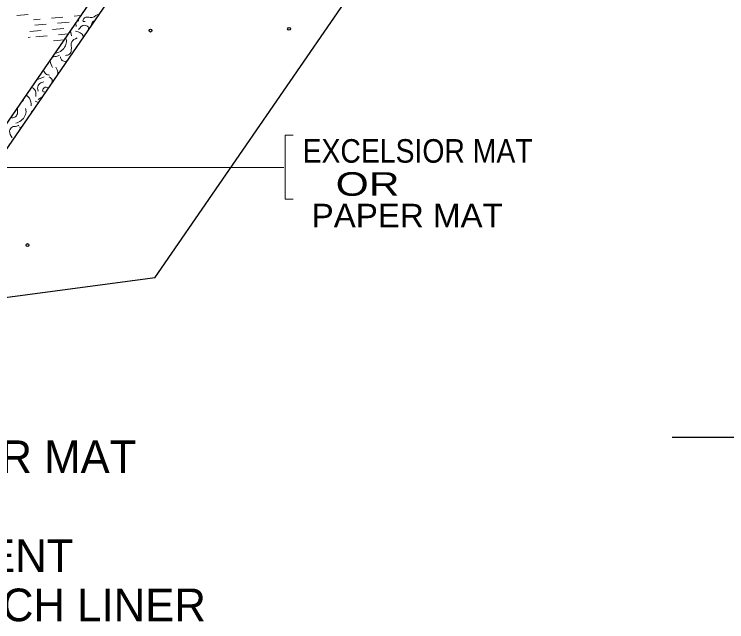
# Model space of a CAD drawing. Extents: x -393 to -23, y 148 to 422.
# Drawn here: x -275.87 to -232.27, y 287 to 324.16 of the extents above; entities that cross this region are included whole.
import ezdxf

# ---------------------------------------------------------------- set-up
doc = ezdxf.new("R2010")
doc.units = 0
doc.header["$LTSCALE"] = 0.56
doc.layers.add('1', color=7, linetype='Continuous', lineweight=13)

msp = doc.modelspace()

# ---------------------------------------------------------------- linework, layer by layer
at = {"layer": '1', "lineweight": 25}
for p, q in [((-283.8547, 306.5439), (-250.1748, 355.462)), ((-283.2154, 305.9324), (-249.5397, 354.8443)), ((-267.2608, 308.0464), (-235.1029, 354.7539)), ((-283.2154, 305.9324), (-267.2452, 308.0691)), ((-235.6036, 298.293), (-224.6403, 298.293))]:
    msp.add_line(p, q, dxfattribs=at)
at = {"layer": '1'}
for p, q in [((-275.7172, 324.0904), (-275.0199, 324.1514)), ((-273.5947, 323.9248), (-272.8974, 323.9858)), ((-272.2001, 324.0468), (-271.8095, 324.081)), ((-274.6924, 323.8288), (-274.2921, 323.8637)), ((-274.6103, 323.4846), (-273.9129, 323.5456)), ((-273.2156, 323.6067), (-272.5182, 323.6677)), ((-272.0705, 323.4169), (-272.108, 323.6064)), ((-271.9477, 323.8391), (-271.9299, 323.7437)), ((-274.9067, 323.1073), (-274.2311, 323.1664)), ((-273.5337, 323.2274), (-272.8364, 323.2885)), ((-272.3567, 322.8381), (-272.4282, 323.1412)), ((-275.0138, 322.7466), (-274.8979, 322.7568)), ((-274.5492, 322.7872), (-273.8519, 322.8483)), ((-273.1546, 322.9092), (-272.5603, 322.9613)), ((-273.4727, 322.5301), (-272.8106, 322.5881)), ((-273.0726, 322.2138), (-273.0609, 322.2147)), ((-273.3154, 321.8412), (-273.3112, 321.8415)), ((-274.4827, 320.1572), (-274.0439, 320.3317)), ((-274.1062, 319.1585), (-274.4138, 318.9369)), ((-275.3037, 318.8986), (-275.3945, 318.8326)), ((-274.383, 318.7567), (-274.5871, 318.845)), ((-275.5197, 317.2711), (-275.4813, 317.1618)), ((-282.0249, 314.7813), (-259.3638, 314.7813))]:
    msp.add_line(p, q, dxfattribs=at)
msp.add_lwpolyline([(-258.797, 312.8414), (-259.297, 312.8414), (-259.297, 316.7548), (-258.797, 316.7548)], dxfattribs=at)
at = {"layer": '1', "lineweight": 25}
for centre in [(-267.5329, 323.159), (-259.0557, 323.2713), (-275.0548, 310.045)]:
    msp.add_circle(centre, 0.0861, dxfattribs=at)
at = {"layer": '1'}
for points in [[(-271.5382, 323.7097), (-271.6491, 323.7257), (-271.5708, 323.9445), (-271.2251, 323.9609), (-270.7572, 324.147)], [(-270.9242, 323.7786), (-271.0144, 323.7432), (-271.1522, 323.4628), (-271.15, 323.4507)], [(-271.6335, 322.7487), (-271.6553, 322.8412), (-272.1133, 323.1297)], [(-271.311, 323.217), (-271.3435, 323.3812), (-271.5701, 323.4881), (-271.9401, 323.2216)], [(-273.3053, 321.7774), (-272.9692, 321.9435), (-272.6803, 322.5687), (-272.7108, 322.6824)], [(-272.0171, 322.7139), (-272.3483, 322.4731), (-272.3787, 321.9627), (-272.4958, 321.7182), (-272.7335, 321.6393)], [(-273.5166, 321.5603), (-273.2416, 321.5966), (-273.1072, 321.663)], [(-273.046, 321.5557), (-272.9823, 321.3749), (-272.7738, 321.2785), (-272.6173, 321.3203)], [(-273.5257, 320.8965), (-273.6787, 321.297), (-273.6843, 321.3167)], [(-273.2777, 320.3615), (-273.2047, 320.6152), (-273.317, 320.9201)], [(-273.7211, 320.4332), (-273.94, 320.5116), (-274.0815, 320.7398)], [(-274.053, 320.0248), (-274.3011, 319.9279), (-274.4389, 319.6476), (-274.4037, 319.4591)], [(-273.7244, 320.3392), (-273.5574, 320.1707), (-273.6013, 319.8915)], [(-274.5442, 319.1322), (-274.6302, 319.5659), (-274.8054, 319.6883)], [(-274.0119, 319.425), (-274.1228, 319.441), (-274.0446, 319.6598), (-273.7593, 319.6621)], [(-274.8304, 318.5534), (-274.942, 319.0258), (-275.1389, 319.2039)], [(-275.6821, 318.4149), (-275.6654, 318.1473), (-275.7825, 317.9028), (-276.0202, 317.8241)], [(-275.7791, 317.4928), (-275.443, 317.6588), (-275.154, 318.2841), (-275.1845, 318.3977)], [(-274.7263, 318.258), (-274.822, 318.1885), (-274.8802, 318.0347)], [(-275.9994, 316.6118), (-276.1525, 317.0123), (-276.007, 317.2643), (-275.7153, 317.3119), (-275.5809, 317.3783)]]:
    msp.add_spline(points, degree=3, dxfattribs=at)

# ---------------------------------------------------------------- texts
for s, width, p in [('EXCELSIOR MAT', 0.9, (-258.2262, 315.0797)), ('     OR  ', 1.35, (-259.8179, 313.0575)), ('  PAPER MAT', 1.05, (-258.7968, 311.1254))]:
    msp.add_text(s, height=1.442, dxfattribs=dict(at, width=width)).set_placement(p)
for s, p in [(' DETAIL OF EXCELSIOR MAT', (-305.3979, 296.0943)), ('   PAPER MAT PLACEMENT', (-307.0189, 290.0375)), ('ALONG CONCRETE DITCH LINER', (-306.7901, 287.0321))]:
    msp.add_text(s, height=2, dxfattribs=at).set_placement(p)

doc.saveas('drawing.dxf')
